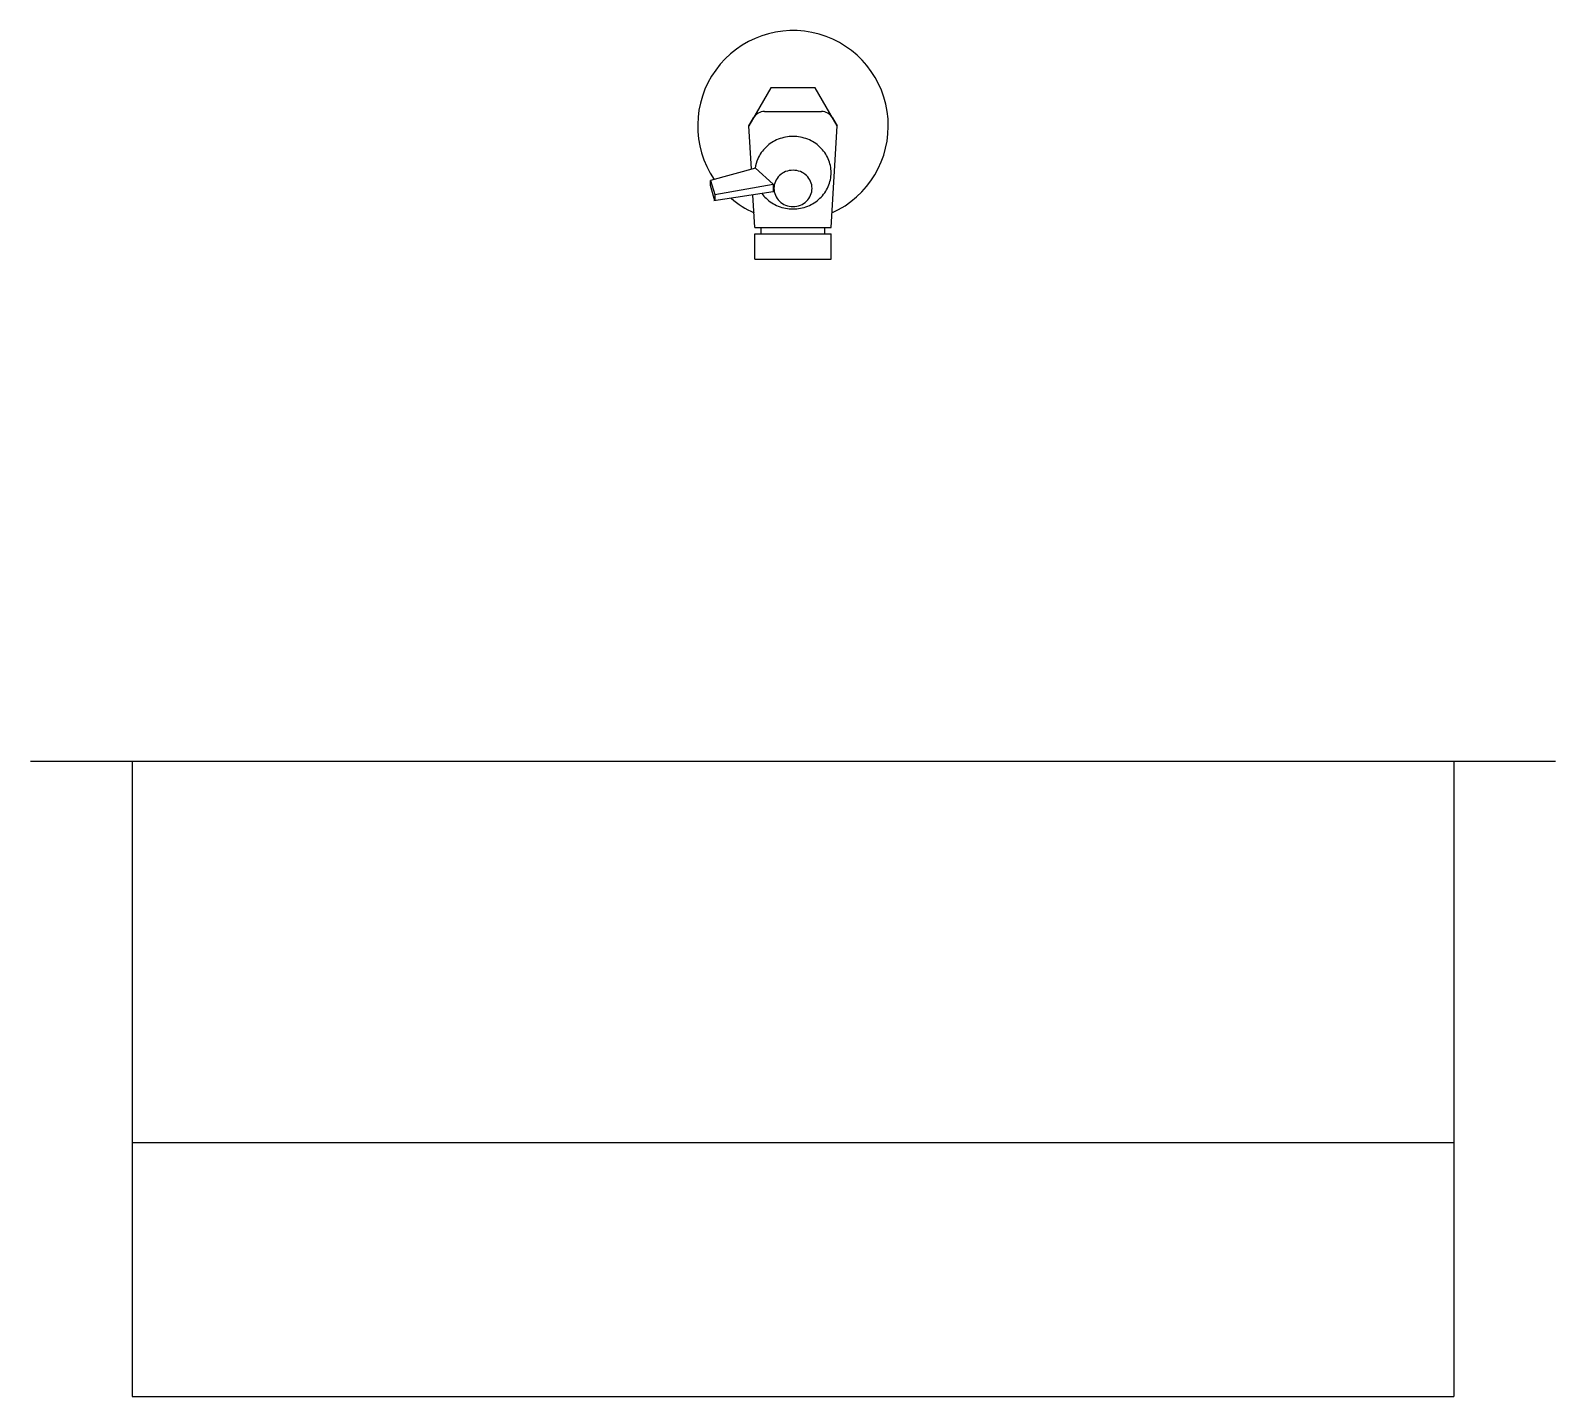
# Model space of a CAD drawing. Extents: x -0.3 to 0.3, y 0.55 to 1.088.
import ezdxf

# ---------------------------------------------------------------- set-up
doc = ezdxf.new("R2010")
doc.units = 0
doc.header["$MEASUREMENT"] = 0
doc.layers.get('0').update_dxf_attribs({"linetype": 'CONTINUOUS'})

msp = doc.modelspace()

# ---------------------------------------------------------------- linework, layer by layer
for p, q in [((-0.00866, 1.065), (-0.01732, 1.05)), ((0.00866, 1.065), (-0.00866, 1.065)), ((0.01732, 1.05), (0.00866, 1.065)), ((-0.01732, 1.05), (-0.01551, 1.05313)), ((-0.01633, 1.03288), (-0.01732, 1.05)), ((-0.01118, 1.05563), (0.01118, 1.05563)), ((0.015, 1.01), (0.01732, 1.05)), ((0.01551, 1.05313), (0.01732, 1.05)), ((-0.01471, 1.03332), (-0.03249, 1.02854)), ((-0.00784, 1.02701), (-0.01471, 1.03332)), ((-0.03248, 1.02645), (-0.03249, 1.02854)), ((-0.03249, 1.02854), (-0.0308, 1.02302)), ((-0.0308, 1.02044), (-0.03248, 1.02645)), ((-0.0308, 1.02302), (-0.00784, 1.02701)), ((-0.00784, 1.02701), (-0.00784, 1.02402)), ((-0.00784, 1.02405), (-0.03111, 1.02044)), ((-0.0308, 1.02302), (-0.0308, 1.02044)), ((-0.015, 1.01), (-0.01574, 1.02282)), ((-0.015, 1.01), (0.015, 1.01)), ((-0.0125, 1.0075), (-0.0125, 1.01)), ((0.0125, 1.0075), (0.0125, 1.01)), ((-0.015, 0.9975), (-0.015, 1.0075)), ((-0.015, 1.0075), (0.015, 1.0075)), ((0.015, 0.9975), (0.015, 1.0075)), ((-0.015, 0.9975), (0.015, 0.9975)), ((-0.3, 0.8), (0.3, 0.8)), ((-0.26, 0.8), (-0.26, 0.55)), ((0.26, 0.8), (0.26, 0.55)), ((-0.26, 0.65), (0.26, 0.65)), ((-0.26, 0.55), (0.26, 0.55))]:
    msp.add_line(p, q)
msp.add_lwpolyline([(-0.01228, 1.02336, 0.044142), (-0.01061, 1.02146, 0.09656), (-0.00578, 1.01838, 0.094094), (0, 1.01729, 0.094094), (0.00578, 1.01838, 0.09656), (0.01061, 1.02146, 0.100265), (0.01387, 1.02613, 0.103051), (0.015, 1.03155, 0.103051), (0.01387, 1.03698, 0.100265), (0.01061, 1.04164, 0.09656), (0.00578, 1.04472, 0.094094), (0, 1.04582, 0.094094), (-0.00578, 1.04472, 0.09656), (-0.01061, 1.04164, 0.100265), (-0.01387, 1.03698, 0.071151), (-0.01489, 1.03327, 0.103051)], format="xyb")
msp.add_lwpolyline([(-0.0075, 1.02537, 0.103051), (-0.00694, 1.02266, 0.100265), (-0.0053, 1.02033, 0.09656), (-0.00289, 1.01879, 0.094094), (0, 1.01824, 0.094094), (0.00289, 1.01879, 0.09656), (0.0053, 1.02033, 0.100265), (0.00694, 1.02266, 0.103051), (0.0075, 1.02537, 0.103051), (0.00694, 1.02808, 0.100265), (0.0053, 1.03041, 0.09656), (0.00289, 1.03196, 0.094094), (0, 1.0325, 0.094094), (-0.00289, 1.03196, 0.09656), (-0.0053, 1.03041, 0.100265), (-0.00694, 1.02808, 0.103051)], format="xyb", close=True)
for centre, radius, start, end in [((0, 1.05), 0.0375, 294.13827, 214.18466), ((-0.01118, 1.05063), 0.005, 90, 150), ((0.01118, 1.05063), 0.005, 30, 90), ((0, 1.05), 0.0375, 229.49004, 245.86173)]:
    msp.add_arc(centre, radius, start, end)

doc.saveas('drawing.dxf')
